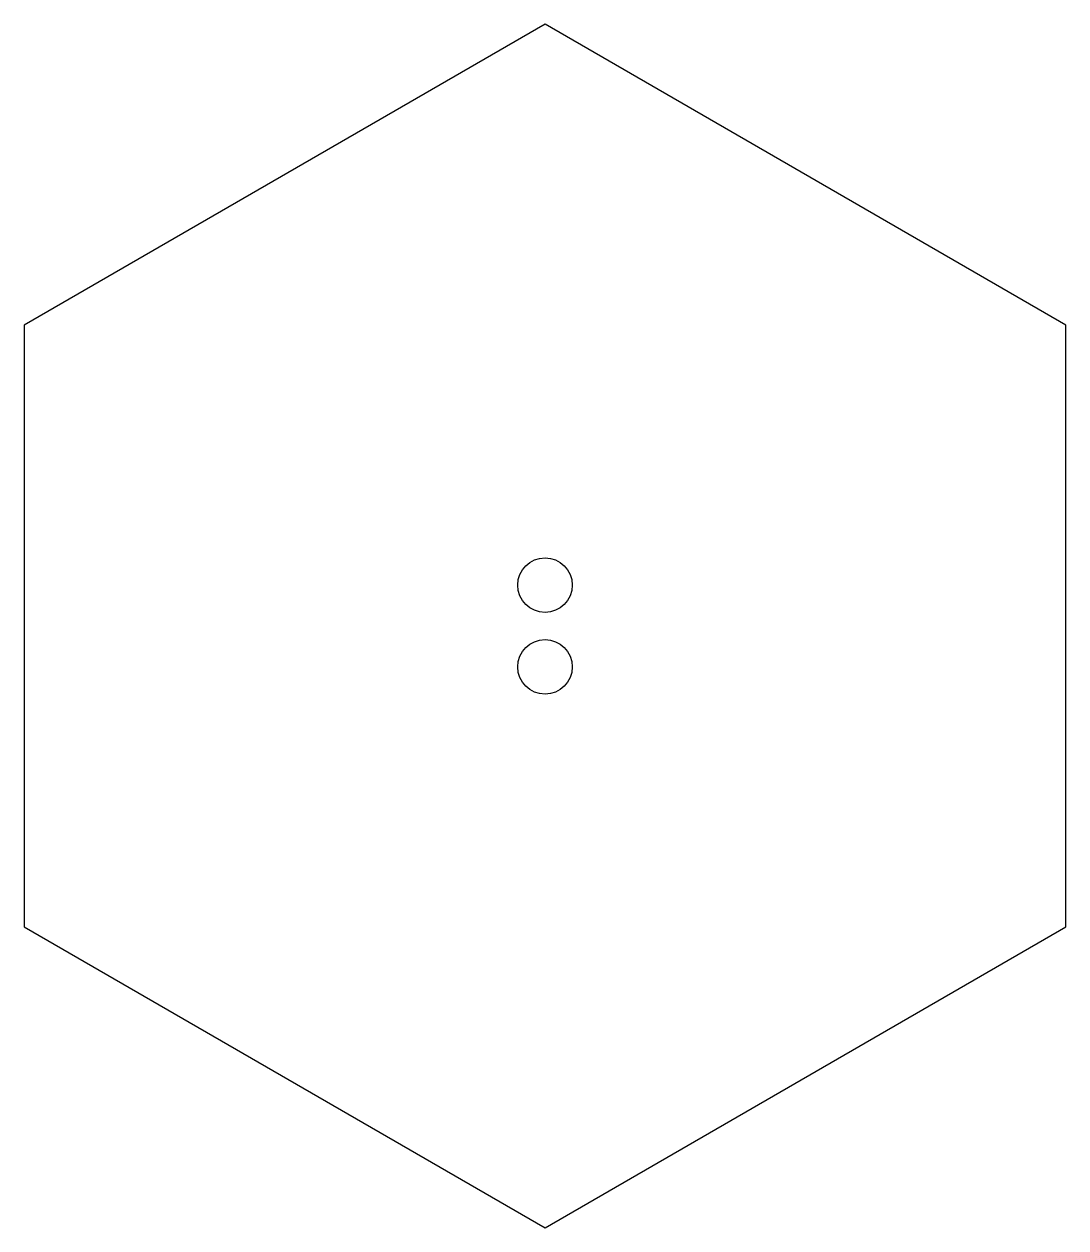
# Model space of a CAD drawing. Header units: millimetres. Extents: x -48 to 48, y -55 to 55.
import ezdxf

# ---------------------------------------------------------------- set-up
doc = ezdxf.new("R2010")
doc.units = ezdxf.units.MM
doc.layers.get('0').update_dxf_attribs({"linetype": 'CONTINUOUS'})

msp = doc.modelspace()

# ---------------------------------------------------------------- linework, layer by layer
msp.add_lwpolyline([(47.8, -27.6), (47.8, 27.6), (0, 55.19), (-47.8, 27.6), (-47.8, -27.6), (0, -55.19)], close=True)
for centre in [(0, 3.75), (0, -3.75)]:
    msp.add_circle(centre, 2.5)

doc.saveas('drawing.dxf')
